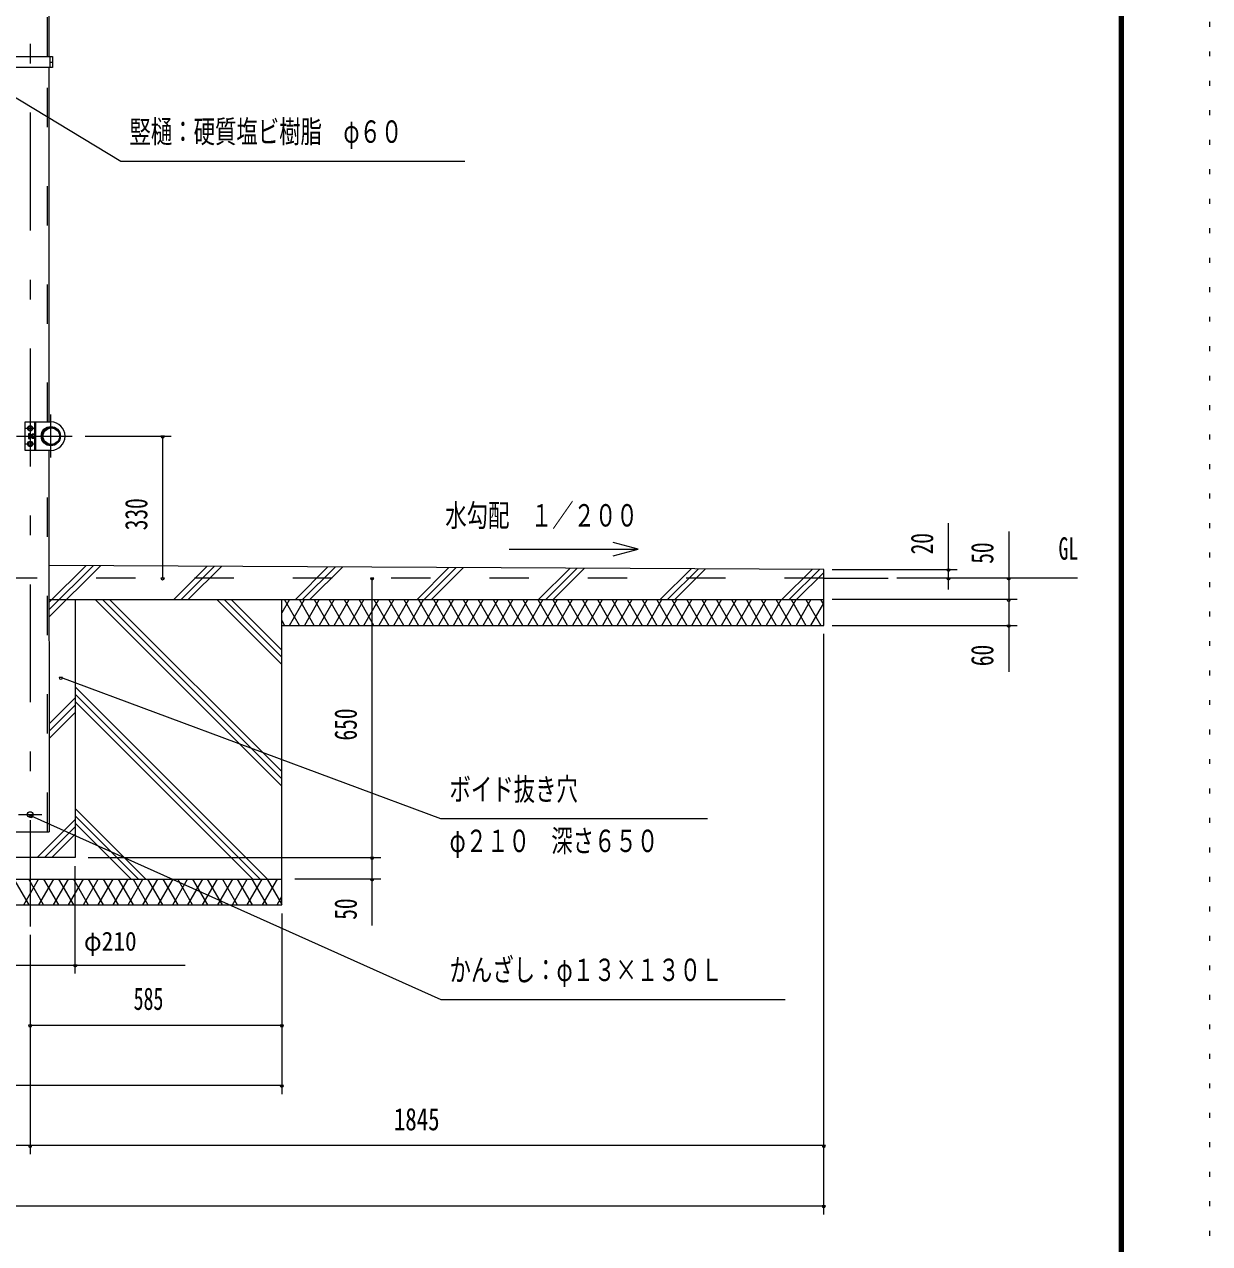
# Model space of a CAD drawing. Units: millimetres, scale not verified. Extents: x -31547 to 31550, y -14700 to 14700.
# Drawn here: x 21905 to 31550, y -3885 to 6040 of the extents above; entities that cross this region are included whole.
import ezdxf
from ezdxf.enums import TextEntityAlignment as Align

# ---------------------------------------------------------------- set-up
doc = ezdxf.new("R2010")
doc.units = ezdxf.units.MM
doc.header["$LTSCALE"] = 80
for name, pattern in [('USER2', [10, 4, -6]), ('USER3', [24, 12, -5, 2, -5]), ('USER4', [3, 0.5, -2.5])]:
    doc.linetypes.add(name, pattern=pattern)
for name, color, linetype, lineweight in [('0-6_2-02BOLD', 7, 'Continuous', 18), ('0-7_2-12HIDDEN', 3, 'USER2', 18), ('0-8_2-22CENTER', 3, 'USER3', 18), ('0-9_2-42THIN', 4, 'Continuous', 18), ('0-A_2-52DIM', 3, 'Continuous', 18), ('0-B_2-62HATCH', 2, 'Continuous', 18), ('0-C_F-F1PAPER', 5, 'Continuous', 18), ('0-D_F-E_J_ADD', 5, 'USER4', 18)]:
    doc.layers.add(name, color=color, linetype=linetype, lineweight=lineweight)
doc.styles.add('ＭＳ ゴシック', font='')
doc.styles.get('ＭＳ ゴシック').set_extended_font_data('MS Gothic')

msp = doc.modelspace()

# ---------------------------------------------------------------- linework, layer by layer
at = {"layer": '0-6_2-02BOLD'}
for p, q in [((22108.27, 5778.4), (22108.27, 7241.41)), ((22113.85, 5687.41), (22113.85, 5778.4)), ((22108.27, 2803.4), (22108.27, 5687.41)), ((22113.85, 5732.91), (22135.2, 5732.91)), ((21987.34, 2803.4), (21987.34, 2572.4)), ((21952.34, 2698.01), (21940.1, 2698.01)), ((21969.84, 2698.4), (21952.34, 2698.4)), ((21987.34, 2698.01), (21971.61, 2698.01)), ((22046.14, 2698.4), (22042.29, 2698.4)), ((21940.1, 2677.8), (21952.34, 2677.8)), ((21952.34, 2677.4), (21969.84, 2677.4)), ((21971.61, 2677.8), (21987.34, 2677.8)), ((22042.29, 2677.4), (22046.14, 2677.4)), ((22108.28, -532.1), (22108.26, 2572.4)), ((28409.83, 1532.9), (28934.83, 1532.9)), ((22108.26, 1357.9), (28409.83, 1357.9)), ((21796.41, -532.1), (22108.27, -532.1)), ((18749.84, -917.1), (23999.84, -917.1))]:
    msp.add_line(p, q, dxfattribs=at)
for points in [[(20893.61, 5778.4), (22135.2, 5778.4), (22135.2, 5687.41), (20893.61, 5687.41)], [(22120.34, 2572.4), (21910.35, 2572.4), (21910.35, 2803.4), (22120.34, 2803.4)], [(21987.34, 2667.7), (21971.61, 2667.7), (21969.84, 2670.75), (21969.84, 2705.05), (21971.61, 2708.11), (21987.34, 2708.11)], [(23999.84, 1147.9), (28409.83, 1147.9), (28409.83, 1602.9), (22108.26, 1634.25)], [(18749.84, -1127.1), (23999.84, -1127.1), (23999.84, 1357.9)], [(22319.84, 1357.9), (22319.84, -742.1), (21584.84, -742.1), (21584.84, 1357.9)]]:
    msp.add_lwpolyline(points, dxfattribs=at)
for points in [[(21952.33, 2730.69), (21934.84, 2740.8), (21934.84, 2761.01), (21952.34, 2771.11), (21969.84, 2761.01), (21969.84, 2740.8)], [(21940.1, 2667.7), (21952.34, 2667.7), (21952.34, 2708.11), (21940.1, 2708.11), (21938.34, 2705.05), (21938.34, 2670.75)], [(22046.14, 2677.41), (22049.63, 2680.9), (22049.63, 2694.9), (22046.14, 2698.4)], [(21934.84, 2614.8), (21934.84, 2635), (21952.34, 2645.11), (21969.84, 2635), (21969.84, 2614.8), (21952.33, 2604.69)]]:
    msp.add_lwpolyline(points, close=True, dxfattribs=at)
for centre, radius in [((21952.34, 2750.9), 21.88), ((21952.34, 2750.9), 17.15), ((22120.34, 2687.9), 78.75), ((22124.36, 2687.9), 74.72), ((22124.36, 2687.9), 66.67), ((21952.34, 2624.9), 21.88), ((21952.34, 2624.9), 17.15), ((21952.34, -392.1), 22.75)]:
    msp.add_circle(centre, radius, dxfattribs=at)
for centre, radius, start, end in [((22120.34, 2687.9), 115.5, 270, 90), ((21946.44, 2703.06), 8.11, 180, 218.54623), ((21968.12, 2687.91), 29.79, 160.17088, 199.83133), ((21999.62, 2687.9), 29.79, 160.16867, 199.82912), ((21977.95, 2703.06), 8.11, 180, 218.53143), ((21946.45, 2672.75), 8.11, 141.46857, 180), ((21977.95, 2672.75), 8.11, 141.45377, 180)]:
    msp.add_arc(centre, radius, start, end, dxfattribs=at)
at = {"layer": '0-7_2-12HIDDEN'}
for p, q in [((22093.57, 5778.4), (22093.57, 7241.41)), ((22093.57, 2803.4), (22093.57, 5687.41)), ((21998.54, 2572.4), (21998.54, 2803.4)), ((22093.58, -532.1), (22093.57, 2572.4)), ((28409.84, 1532.9), (14339.84, 1532.9))]:
    msp.add_line(p, q, dxfattribs=at)
at = {"layer": '0-8_2-22CENTER'}
for p, q in [((21952.34, 7241.41), (21952.34, -1302.1)), ((22120.34, 2512.9), (22120.34, 2862.9)), ((21840.34, 2687.9), (22295.33, 2687.9)), ((21996.09, 2750.9), (21908.59, 2750.9)), ((21906.3, 2624.9), (21996.09, 2624.9)), ((21857.13, -392.1), (22047.54, -392.1))]:
    msp.add_line(p, q, dxfattribs=at)
at = {"layer": '0-9_2-42THIN'}
for p, q in [((21952.34, 2695.6), (21969.84, 2695.6)), ((21969.84, 2680.2), (21952.34, 2680.2)), ((22048.93, 2695.6), (22041.96, 2695.6)), ((22041.96, 2680.2), (22048.93, 2680.2))]:
    msp.add_line(p, q, dxfattribs=at)
at = {"layer": '0-A_2-52DIM'}
for p, q in [((22400.34, 2687.9), (23100.33, 2687.9)), ((23044.34, 2687.9), (23016.34, 2687.9)), ((23030.34, 2687.9), (23030.34, 1532.9)), ((29424.83, 1438.97), (29424.83, 1980.9)), ((29914.84, 1910.9), (29914.84, 769.9)), ((26697.42, 1713.33), (26900.26, 1767.69)), ((28479.83, 1602.9), (29494.83, 1602.9)), ((29438.83, 1602.9), (29410.83, 1602.9)), ((23044.34, 1532.9), (23016.34, 1532.9)), ((24748.83, 1532.9), (24720.83, 1532.9)), ((24734.83, -1295.1), (24734.83, 1532.9)), ((30474.84, 1532.9), (29004.83, 1532.9)), ((29438.83, 1532.9), (29410.83, 1532.9)), ((29928.84, 1532.9), (29900.84, 1532.9)), ((29984.83, 1357.9), (28479.83, 1357.9)), ((29928.84, 1357.9), (29900.84, 1357.9)), ((28479.83, 1147.9), (29984.83, 1147.9)), ((29928.84, 1147.9), (29900.84, 1147.9)), ((28409.83, -3647.09), (28409.83, 1077.9)), ((22215.79, 723.56), (22187.79, 723.56)), ((21973.85, -402.52), (21945.85, -402.52)), ((22424.83, -742.1), (24804.83, -742.1)), ((24748.83, -742.1), (24720.83, -742.1)), ((22319.84, -1687.1), (22319.84, -812.1)), ((24804.83, -917.1), (24104.84, -917.1)), ((24748.83, -917.1), (24720.83, -917.1)), ((23999.84, -1197.1), (23999.84, -2667.1)), ((21952.34, -1372.1), (21952.34, -3157.09)), ((21497.34, -1617.1), (23212.33, -1617.1)), ((22333.84, -1617.1), (22305.84, -1617.1)), ((21966.34, -2107.1), (21938.34, -2107.1)), ((21952.34, -2107.1), (23999.84, -2107.1)), ((24013.84, -2107.1), (23985.84, -2107.1)), ((23999.84, -2597.1), (18749.84, -2597.1)), ((24013.84, -2597.1), (23985.84, -2597.1)), ((28409.83, -3087.09), (14339.83, -3087.09)), ((21966.34, -3087.09), (21938.34, -3087.09)), ((28423.83, -3087.09), (28395.83, -3087.09)), ((14339.83, -3577.09), (28409.83, -3577.09)), ((28423.83, -3577.09), (28395.83, -3577.09))]:
    msp.add_line(p, q, dxfattribs=at)
for points in [[(20858.79, 6033), (22690.19, 4926.09), (25490.2, 4926.09)], [(25850.26, 1767.69), (26900.26, 1767.69), (26697.42, 1822.04)], [(27464.83, -427.1), (25294.83, -427.1), (22201.79, 723.56)], [(21959.85, -402.52), (25294.83, -1897.1), (28094.83, -1897.1)]]:
    msp.add_lwpolyline(points, dxfattribs=at)
for centre in [(23030.34, 2687.9), (29424.83, 1602.9), (23030.34, 1532.9), (24734.83, 1532.9), (29424.83, 1532.9), (29914.84, 1532.9), (29914.84, 1357.9), (29914.84, 1147.9), (22201.79, 723.56), (21959.85, -402.52), (24734.83, -742.1), (24734.83, -917.1), (22319.84, -1617.1), (21952.34, -2107.1), (23999.84, -2107.1), (23999.84, -2597.1), (21952.34, -3087.09), (28409.83, -3087.09), (28409.83, -3577.09)]:
    msp.add_arc(centre, 14, 180, 0, dxfattribs=at)
at = {"layer": '0-B_2-62HATCH'}
for p, q in [((22405.27, 1632.78), (22108.26, 1335.78)), ((22108.26, 1276.38), (22464.36, 1632.48)), ((22523.47, 1632.19), (22108.27, 1216.99)), ((23120.34, 1357.9), (23390.31, 1627.88)), ((23449.42, 1627.58), (23179.74, 1357.9)), ((23239.13, 1357.9), (23508.52, 1627.29)), ((24110.29, 1357.9), (24375.36, 1622.97)), ((24169.69, 1357.9), (24434.46, 1622.68)), ((24493.57, 1622.39), (24229.09, 1357.9)), ((25100.24, 1357.9), (25360.41, 1618.07)), ((25419.51, 1617.78), (25159.64, 1357.9)), ((25219.03, 1357.9), (25478.62, 1617.49)), ((26090.19, 1357.9), (26345.46, 1613.17)), ((26404.56, 1612.88), (26149.59, 1357.9)), ((26208.98, 1357.9), (26463.67, 1612.59)), ((27080.14, 1357.9), (27330.5, 1608.27)), ((27389.61, 1607.98), (27139.53, 1357.9)), ((27198.93, 1357.9), (27448.72, 1607.68)), ((28070.08, 1357.9), (28315.56, 1603.37)), ((28374.66, 1603.08), (28129.48, 1357.9)), ((28188.88, 1357.9), (28409.83, 1578.86)), ((22480.39, 1357.9), (23999.84, -161.55)), ((23999.84, -102.15), (22539.78, 1357.9)), ((22599.18, 1357.9), (23999.84, -42.75)), ((23999.84, 828.4), (23470.34, 1357.9)), ((23529.73, 1357.9), (23999.84, 887.8)), ((23999.84, 947.2), (23589.13, 1357.9)), ((24062.39, 1357.9), (23999.84, 1249.55)), ((24143.22, 1147.9), (24021.98, 1357.9)), ((24062.39, 1147.9), (24183.64, 1357.9)), ((24264.47, 1147.9), (24143.23, 1357.9)), ((24304.88, 1357.9), (24183.64, 1147.9)), ((24264.47, 1357.9), (24385.71, 1147.9)), ((24426.13, 1357.9), (24304.88, 1147.9)), ((24506.95, 1147.9), (24385.72, 1357.9)), ((24426.13, 1147.9), (24547.36, 1357.9)), ((24506.95, 1357.9), (24628.19, 1147.9)), ((24668.61, 1357.9), (24547.36, 1147.9)), ((24749.44, 1147.9), (24628.2, 1357.9)), ((24668.61, 1147.9), (24789.85, 1357.9)), ((24749.44, 1357.9), (24870.68, 1147.9)), ((24911.1, 1357.9), (24789.86, 1147.9)), ((24991.93, 1147.9), (24870.68, 1357.9)), ((24911.1, 1147.9), (25032.35, 1357.9)), ((24991.93, 1357.9), (25113.18, 1147.9)), ((25153.59, 1357.9), (25032.35, 1147.9)), ((25234.41, 1147.9), (25113.18, 1357.9)), ((25153.59, 1147.9), (25274.83, 1357.9)), ((25234.41, 1357.9), (25355.66, 1147.9)), ((25396.07, 1357.9), (25274.83, 1147.9)), ((25476.9, 1147.9), (25355.66, 1357.9)), ((25396.07, 1147.9), (25517.32, 1357.9)), ((25476.91, 1357.9), (25598.15, 1147.9)), ((25638.56, 1357.9), (25517.32, 1147.9)), ((25719.39, 1147.9), (25598.15, 1357.9)), ((25638.56, 1147.9), (25759.81, 1357.9)), ((25719.39, 1357.9), (25840.63, 1147.9)), ((25881.04, 1357.9), (25759.81, 1147.9)), ((25961.88, 1147.9), (25840.63, 1357.9)), ((25881.05, 1147.9), (26002.29, 1357.9)), ((25961.88, 1357.9), (26083.12, 1147.9)), ((26123.54, 1357.9), (26002.29, 1147.9)), ((26083.12, 1357.9), (26204.37, 1147.9)), ((26123.54, 1147.9), (26244.78, 1357.9)), ((26325.61, 1147.9), (26204.37, 1357.9)), ((26244.78, 1147.9), (26366.03, 1357.9)), ((26325.61, 1357.9), (26446.86, 1147.9)), ((26487.27, 1357.9), (26366.03, 1147.9)), ((26568.09, 1147.9), (26446.86, 1357.9)), ((26487.27, 1147.9), (26608.51, 1357.9)), ((26568.1, 1357.9), (26689.34, 1147.9)), ((26729.75, 1357.9), (26608.51, 1147.9)), ((26810.58, 1147.9), (26689.34, 1357.9)), ((26729.76, 1147.9), (26851, 1357.9)), ((26810.59, 1357.9), (26931.83, 1147.9)), ((26972.24, 1357.9), (26851, 1147.9)), ((26931.83, 1357.9), (27053.08, 1147.9)), ((26972.25, 1147.9), (27093.49, 1357.9)), ((27174.31, 1147.9), (27053.08, 1357.9)), ((27093.49, 1147.9), (27214.73, 1357.9)), ((27174.31, 1357.9), (27295.56, 1147.9)), ((27335.97, 1357.9), (27214.73, 1147.9)), ((27416.8, 1147.9), (27295.56, 1357.9)), ((27335.97, 1147.9), (27457.22, 1357.9)), ((27416.8, 1357.9), (27538.05, 1147.9)), ((27578.46, 1357.9), (27457.22, 1147.9)), ((27659.29, 1147.9), (27538.05, 1357.9)), ((27578.46, 1147.9), (27699.71, 1357.9)), ((27659.29, 1357.9), (27780.54, 1147.9)), ((27820.95, 1357.9), (27699.71, 1147.9)), ((27901.77, 1147.9), (27780.54, 1357.9)), ((27820.95, 1147.9), (27942.19, 1357.9)), ((27901.78, 1357.9), (28023.02, 1147.9)), ((28063.43, 1357.9), (27942.19, 1147.9)), ((28144.27, 1147.9), (28023.02, 1357.9)), ((28063.44, 1147.9), (28184.68, 1357.9)), ((28144.27, 1357.9), (28265.51, 1147.9)), ((28305.93, 1357.9), (28184.68, 1147.9)), ((28265.51, 1357.9), (28386.75, 1147.9)), ((28305.93, 1147.9), (28409.83, 1327.88)), ((28409.83, 1317.92), (28386.76, 1357.9)), ((23999.84, 1186.26), (24021.98, 1147.9)), ((22319.84, 647.3), (23884.23, -917.1)), ((22319.84, 557.4), (22108.27, 345.83)), ((22108.27, 286.44), (22319.84, 498)), ((23824.83, -917.1), (22319.84, 587.9)), ((23765.43, -917.1), (22319.84, 528.5)), ((22319.84, 438.6), (22108.27, 227.04)), ((22894.28, -917.1), (22319.84, -342.65)), ((22319.84, -432.55), (22010.29, -742.1)), ((22069.69, -742.1), (22319.84, -491.95)), ((22319.84, -402.05), (22834.88, -917.1)), ((22775.49, -917.1), (22319.84, -461.45)), ((22319.84, -551.35), (22129.09, -742.1)), ((21819.39, -917.1), (21940.63, -1127.1)), ((21900.22, -1127.1), (22021.47, -917.1)), ((22061.88, -1127.1), (21940.64, -917.1)), ((22142.71, -917.1), (22021.46, -1127.1)), ((22061.88, -917.1), (22183.12, -1127.1)), ((22142.71, -1127.1), (22263.95, -917.1)), ((22183.12, -917.1), (22304.36, -1127.1)), ((22263.94, -1127.1), (22385.19, -917.1)), ((22304.36, -917.1), (22425.61, -1127.1)), ((22385.19, -1127.1), (22506.44, -917.1)), ((22425.61, -917.1), (22546.85, -1127.1)), ((22506.44, -1127.1), (22627.68, -917.1)), ((22546.85, -917.1), (22668.1, -1127.1)), ((22627.68, -1127.1), (22748.93, -917.1)), ((22668.1, -917.1), (22789.34, -1127.1)), ((22748.93, -1127.1), (22870.16, -917.1)), ((22789.34, -917.1), (22910.58, -1127.1)), ((22870.16, -1127.1), (22991.41, -917.1)), ((23031.82, -1127.1), (22910.58, -917.1)), ((23112.65, -917.1), (22991.41, -1127.1)), ((23031.82, -917.1), (23153.07, -1127.1)), ((23112.65, -1127.1), (23233.9, -917.1)), ((23274.31, -1127.1), (23153.07, -917.1)), ((23355.14, -917.1), (23233.9, -1127.1)), ((23274.31, -917.1), (23395.56, -1127.1)), ((23355.14, -1127.1), (23476.39, -917.1)), ((23516.79, -1127.1), (23395.56, -917.1)), ((23597.63, -917.1), (23476.39, -1127.1)), ((23516.79, -917.1), (23638.04, -1127.1)), ((23597.63, -1127.1), (23718.87, -917.1)), ((23638.04, -917.1), (23759.29, -1127.1)), ((23718.87, -1127.1), (23840.12, -917.1)), ((23880.53, -1127.1), (23759.29, -917.1)), ((23961.36, -917.1), (23840.12, -1127.1)), ((23880.53, -917.1), (23999.84, -1123.74)), ((23961.36, -1127.1), (23999.84, -1060.45))]:
    msp.add_line(p, q, dxfattribs=at)
at = {"layer": '0-C_F-F1PAPER'}
for points in [[(30849.95, -14000), (30849.95, 14140), (-9330.05, 14140), (-9330.05, -14000)], [(30846.45, -13996.5), (30846.45, 14136.5), (-9326.55, 14136.5), (-9326.55, -13996.5)], [(30842.95, -13993), (-9323.05, -13993), (-9323.05, 14133), (30842.95, 14133)], [(30839.45, -13989.5), (30839.45, 14129.5), (-9319.55, 14129.5), (-9319.55, -13989.5)], [(30835.95, -13986), (-9316.05, -13986), (-9316.05, 14126), (30835.95, 14126)], [(30832.45, -13982.5), (30832.45, 14122.5), (-9312.55, 14122.5), (-9312.55, -13982.5)], [(30828.95, -13979), (-9309.05, -13979), (-9309.05, 14119), (30828.95, 14119)], [(30825.45, -13975.5), (30825.45, 14115.5), (-9305.55, 14115.5), (-9305.55, -13975.5)], [(30821.95, -13972), (30821.95, 14112), (-9302.05, 14112), (-9302.05, -13972)], [(30818.45, -13968.5), (30818.45, 14108.5), (-9298.55, 14108.5), (-9298.55, -13968.5)], [(30814.95, -13965), (-9295.05, -13965), (-9295.05, 14105), (30814.95, 14105)]]:
    msp.add_lwpolyline(points, close=True, dxfattribs=at)
at = {"layer": '0-D_F-E_J_ADD'}
msp.add_lwpolyline([(31549.95, -14700), (-10030.05, -14700), (-10030.05, 14700), (31549.95, 14700)], close=True, dxfattribs=at)

# ---------------------------------------------------------------- texts
at = {"layer": '0-A_2-52DIM', "color": 7, "style": 'ＭＳ ゴシック'}
for s, height, width, p in [('竪樋：硬質塩ビ樹脂\u3000φ６０', 182.3, 0.7, (22760.19, 5020.97)), ('水勾配\u3000１／２００', 182.3, 0.7, (25330.11, 1897.56)), ('GL', 182.3, 0.65, (30320.84, 1627.77)), ('ボイド抜き穴', 182.3, 0.7, (25364.83, -332.23)), ('φ２１０\u3000深さ６５０', 182.3, 0.7, (25364.84, -752.23)), ('φ210', 155, 0.9, (22389.84, -1547.1)), ('かんざし：φ１３×１３０Ｌ', 182.3, 0.7, (25364.83, -1802.23)), ('585', 182.3, 0.65, (22794.23, -2037.1)), ('1845', 182.3, 0.75, (24911.96, -3017.09))]:
    msp.add_text(s, height=height, dxfattribs=dict(at, width=width)).set_placement(p, align=Align.BOTTOM_LEFT)
at = {"layer": '0-A_2-52DIM', "color": 7, "style": 'ＭＳ ゴシック', "width": 0.7}
for s, p in [('330', (22960.34, 1921.65)), ('20', (29354.83, 1725.65)), ('50', (29844.84, 1649.5)), ('60', (29844.84, 815.94)), ('650', (24664.84, 210.69)), ('50', (24664.84, -1248.5))]:
    msp.add_text(s, height=182.3, rotation=90, dxfattribs=at).set_placement(p, align=Align.BOTTOM_LEFT)

doc.saveas('drawing.dxf')
